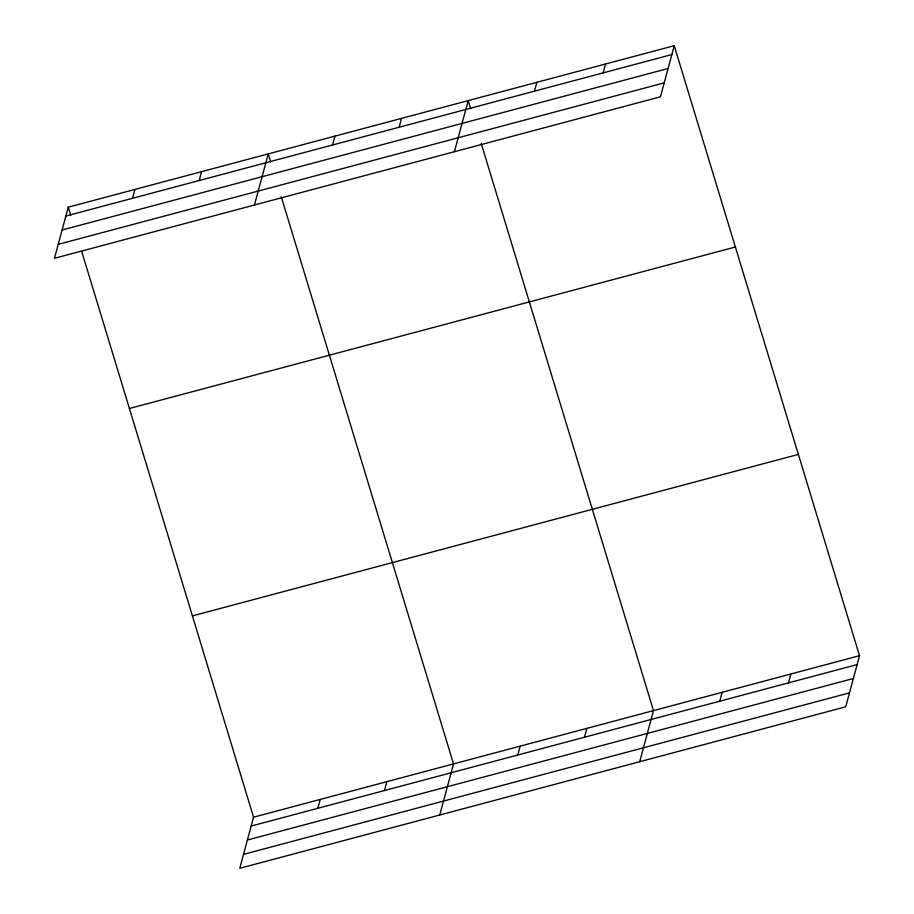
<?xml version="1.0" encoding="UTF-8"?>
<svg xmlns="http://www.w3.org/2000/svg" width="914" height="914" viewBox="0 0 914 914"><rect width="100%" height="100%" fill="white"/><g stroke="black" fill="none" stroke-linecap="round" stroke-linejoin="round"><path stroke-width="1.37" d="M68.264 207.192L54.486 258.296L660.445 96.804L674.235 45.7L68.264 207.192L70.721 215.236M132.53 198.292L134.929 189.427M199.195 180.526L201.583 171.661M254.446 204.999L268.236 153.895L270.681 161.949M332.502 145.006L334.89 136.129M399.155 127.24L401.554 118.374M81.723 251.476L253.555 817.196L239.765 868.3L845.736 706.808L859.514 655.704L674.235 45.7M454.418 151.713L468.208 100.609L470.653 108.663M317.821 808.296L320.208 799.43M534.496 91.172L536.884 82.306M384.474 790.541L386.862 781.676M603.171 72.869L605.559 64.003M439.737 815.014L453.527 763.91L281.284 196.841M517.781 755.01L520.18 746.144M584.446 737.244L586.834 728.378M639.697 761.716L653.487 710.612L481.255 143.555M719.775 701.175L722.163 692.309M788.451 682.872L790.839 674.006M65.877 216.058L671.847 54.566M62.118 229.997L668.077 68.504M58.245 244.358L664.204 82.866M129.411 408.489L735.382 247.008M192.408 615.899L798.379 454.407M253.555 817.196L859.514 655.704M251.156 826.062L857.126 664.581M247.397 840L853.368 678.508M243.524 854.361L849.494 692.869"/></g></svg>
